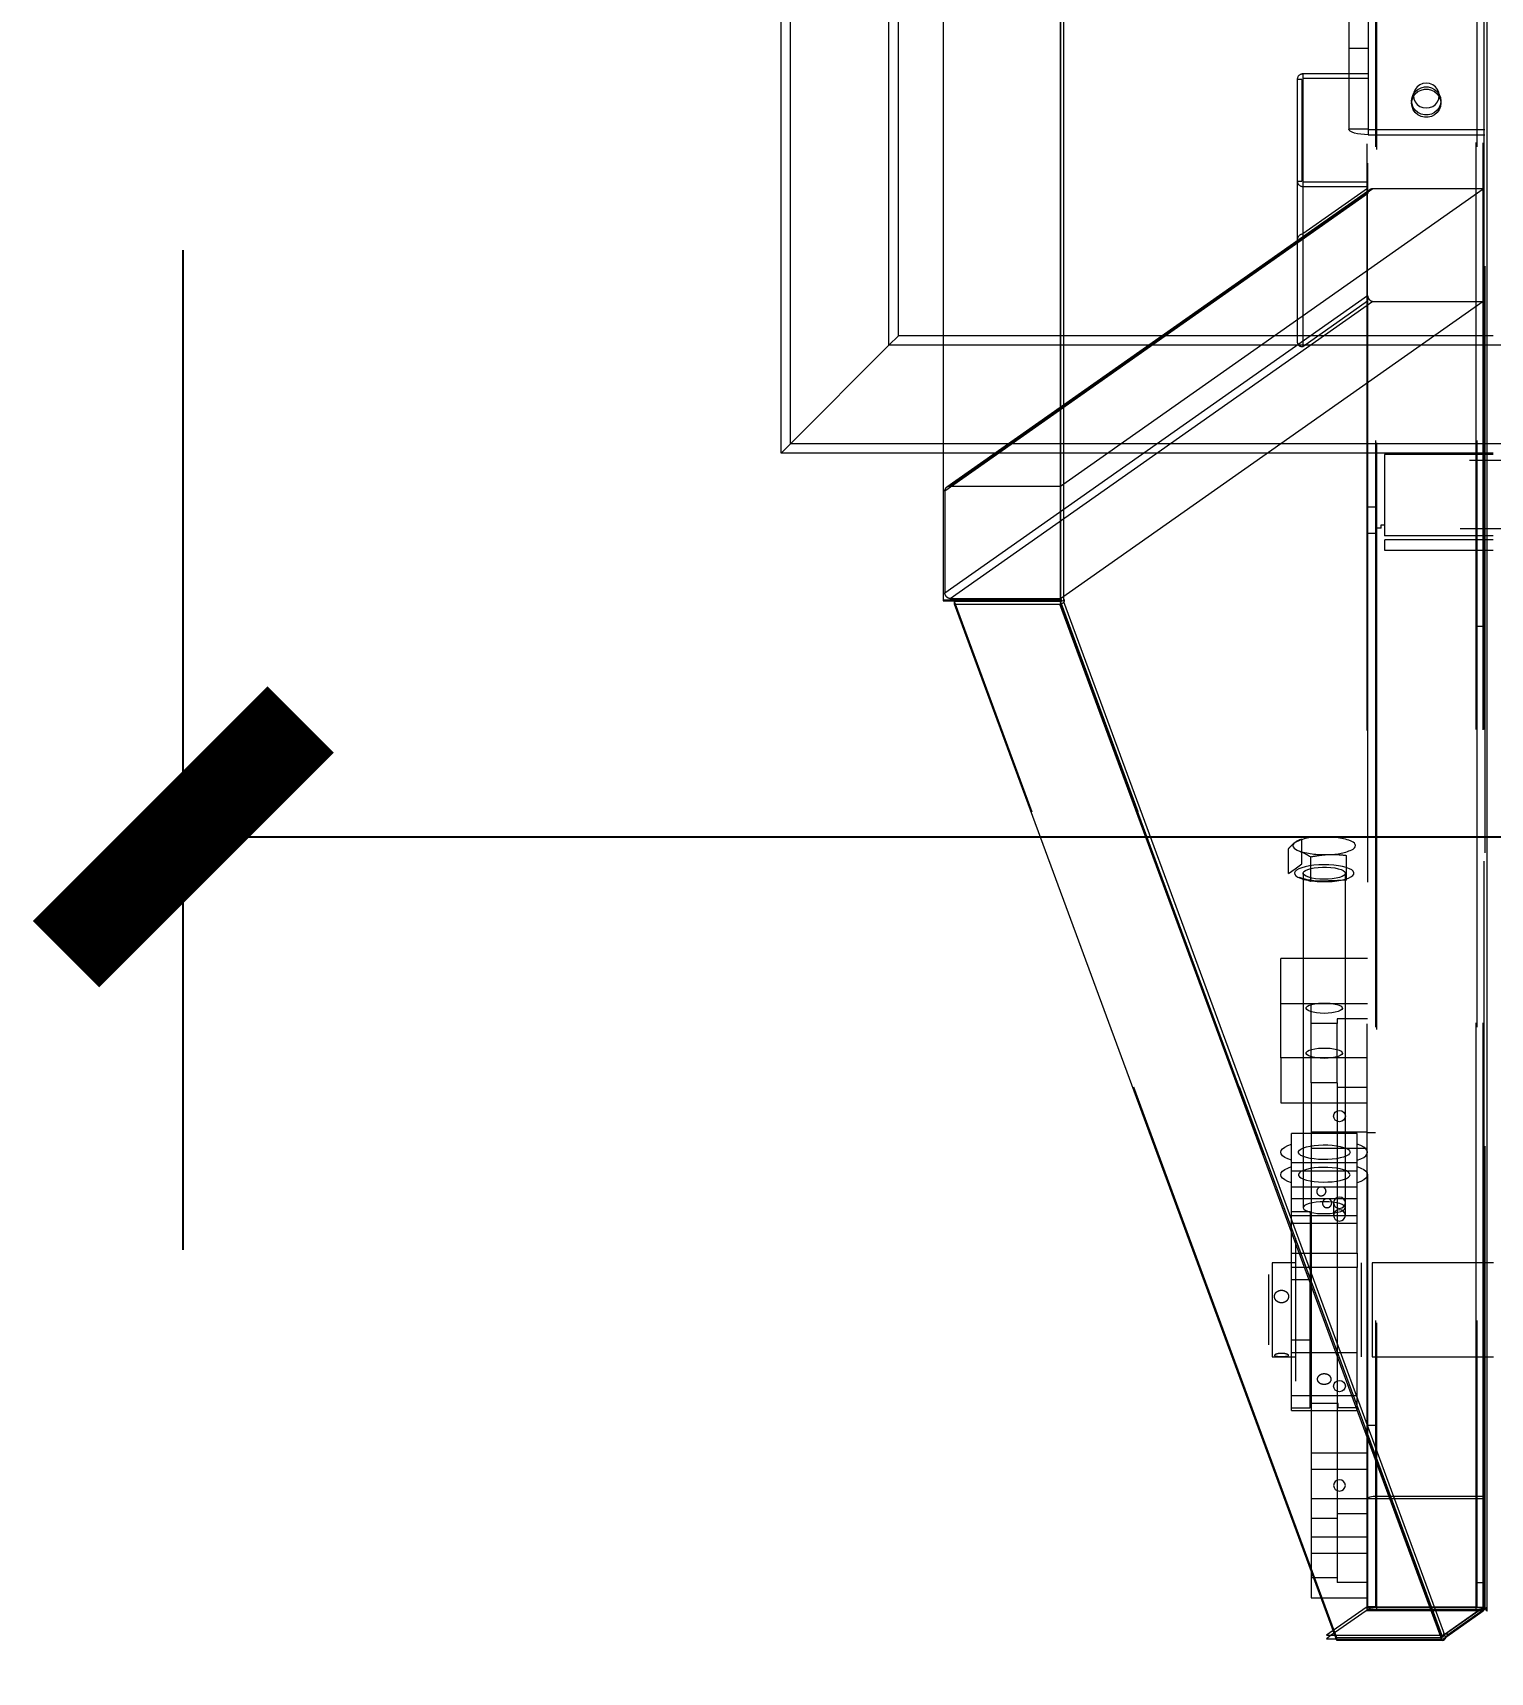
# Model space of a CAD drawing. Extents: x -2187 to 96136, y -11110 to 52208.
# Drawn here: x 47862 to 48483, y 13925 to 14624 of the extents above; entities that cross this region are included whole.
import ezdxf

# ---------------------------------------------------------------- set-up
doc = ezdxf.new("R2010")
doc.units = 0
doc.header["$LTSCALE"] = 1000
doc.header["$MEASUREMENT"] = 0
doc.linetypes.add('HIDDEN', pattern=[0.375, 0.25, -0.125])
doc.styles.get("Standard").update_dxf_attribs({"font": 'gbenor.shx', "bigfont": 'gbcbig.shx'})
doc.dimstyles.get("Standard").update_dxf_attribs({"dimscale": 100, "dimtxt": 3.5, "dimasz": 1, "dimexe": 2.5, "dimexo": 3, "dimgap": 1.5, "dimtad": 1, "dimdec": 0, "dimzin": 0, "dimdsep": 46, "dimtxsty": 'Standard', "dimblk": 'ARCHTICK', "dimcen": 0.09, "dimadec": 0, "dimazin": 0, "dimtfac": 1, "dimtdec": 0, "dimtix": 1, "dimtmove": 2, "dimatfit": 3, "dimfxl": 0, "dimtolj": 1, "dimtzin": 0, "dimarcsym": 0})

# ---------------------------------------------------------------- blocks, each defined once
blk = doc.blocks.new('_ArchTick')
at = {"color": 0, "linetype": 'ByBlock', "const_width": 0.4}
blk.add_lwpolyline([(-0.5, -0.5), (0.5, 0.5)], dxfattribs=at)
blk = doc.blocks.new('*D151')
at = {"color": 0, "lineweight": -2}
for p, q in [((47925.84, 14104.95), (47925.84, 14530.91)), ((49825.34, 14104.95), (49825.34, 14530.91)), ((47925.84, 14280.91), (49825.34, 14280.91))]:
    blk.add_line(p, q, dxfattribs=at)
at = {"layer": 'Defpoints', "color": 0}
for p in [(49825.34, 14280.91), (47925.84, 13804.95), (49825.34, 13804.95)]:
    blk.add_point(p, dxfattribs=at)
at = {"color": 0, "lineweight": -2, "xscale": 100, "yscale": 100, "zscale": 100, "rotation": 180}
blk.add_blockref('_ArchTick', (47925.84, 14280.91), dxfattribs=at)
at = {"color": 0, "lineweight": -2, "xscale": 100, "yscale": 100, "zscale": 100}
blk.add_blockref('_ArchTick', (49825.34, 14280.91), dxfattribs=at)
at = {"color": 0, "insert": (48875.59, 14605.91), "char_height": 350, "attachment_point": 5}
blk.add_mtext('\\A1;1900', dxfattribs=at)

msp = doc.modelspace()

# ---------------------------------------------------------------- linework, layer by layer
at = {"color": 7, "linetype": 'Continuous', "lineweight": 15}
for p, q in [((48180.629, 14444.418), (48180.629, 17904.418)), ((48184.629, 14448.418), (48184.629, 17900.418)), ((48230.629, 14494.418), (48230.629, 15444.418)), ((48481.629, 13951.172), (48481.629, 15269.139)), ((48249.765, 14879.118), (48249.765, 14381.455)), ((48299.619, 14879.118), (48299.619, 14381.455)), ((48301.195, 14381.757), (48301.195, 14879.42)), ((48249.765, 14494.418), (48230.629, 14494.418)), ((48484.129, 14494.418), (48481.629, 14494.418)), ((48249.765, 14444.418), (48180.629, 14444.418)), ((48484.129, 14444.418), (48481.629, 14444.418)), ((48254.975, 14380.07), (48254.543, 14381.24)), ((48417.499, 13938.504), (48254.545, 14380.069)), ((48462.427, 13938.557), (48299.473, 14380.122)), ((48464.008, 13939.682), (48301.145, 14381.003)), ((48484.283, 14099.43), (48481.629, 14099.43)), ((48481.629, 14059.43), (48484.283, 14059.43)), ((48406.629, 13967.959), (48406.629, 13956.636)), ((48406.629, 13956.636), (48410.808, 13956.636)), ((48480.129, 13951.172), (48480.129, 13951.653))]:
    msp.add_line(p, q, dxfattribs=at)
at = {"color": 7, "linetype": 'HIDDEN', "lineweight": 0}
for p, q in [((48184.629, 14448.418), (48184.629, 17900.418)), ((48226.629, 14490.418), (48226.629, 17858.418)), ((48479.929, 13951.654), (48479.929, 15397.555)), ((48479.929, 13951.513), (48479.929, 15397.129)), ((48480.115, 15395.508), (48480.115, 13952.78)), ((48480.129, 13951.653), (48480.129, 15395.833)), ((48480.629, 15274.109), (48480.629, 13952.815)), ((48430.45, 13951.228), (48430.45, 15270.075)), ((48430.629, 14943.043), (48430.629, 14554.913)), ((48422.629, 14755.021), (48422.629, 14582.434)), ((48400.629, 14603.692), (48400.629, 14535.23)), ((48403.029, 14605.993), (48403.029, 14537.812)), ((48430.829, 14582.377), (48480.629, 14582.377)), ((48403.029, 14558.052), (48430.629, 14558.052)), ((48430.629, 14554.913), (48250.444, 14428.249)), ((48431.509, 14556.645), (48251.323, 14429.981)), ((48432.915, 14557.001), (48252.729, 14430.337)), ((48403.029, 14535.895), (48403.029, 14489.871)), ((48250.444, 14384.91), (48430.629, 14511.574)), ((48432.915, 14509.06), (48252.729, 14382.396)), ((48430.629, 14511.574), (48430.629, 13952.815)), ((49681.429, 14490.418), (48226.629, 14490.418)), ((48481.629, 14494.418), (48249.765, 14494.418)), ((48481.629, 14490.418), (48249.765, 14490.418)), ((49723.429, 14448.418), (48184.629, 14448.418)), ((48481.629, 14448.418), (48249.765, 14448.418)), ((48481.629, 14444.418), (48249.765, 14444.418)), ((48434.029, 14421.367), (48430.629, 14421.367)), ((48430.629, 14410.367), (48434.029, 14410.367)), ((48417.497, 13939.675), (48254.975, 14380.07)), ((48403.129, 14265.441), (48403.129, 14122.915)), ((48421.129, 14125.032), (48421.129, 14265.441)), ((48413.987, 14262.17), (48406.363, 14261.865)), ((48393.629, 14186.753), (48393.629, 14229.071)), ((48430.629, 14229.071), (48393.629, 14229.071)), ((48393.629, 14209.895), (48430.629, 14209.895)), ((48406.629, 14176.097), (48406.629, 14201.374)), ((48417.629, 14176.097), (48417.629, 14201.374)), ((48393.629, 14186.753), (48393.629, 14167.576)), ((48430.629, 14186.753), (48393.629, 14186.753)), ((48393.629, 14167.576), (48430.629, 14167.576)), ((48406.629, 14167.576), (48406.629, 13967.959)), ((48398.129, 14149.982), (48398.129, 14154.5)), ((48426.129, 14154.5), (48398.129, 14154.5)), ((48430.629, 14155.066), (48406.629, 14155.066)), ((48426.129, 14149.982), (48426.129, 14154.5)), ((48406.629, 14148.266), (48430.629, 14148.266)), ((48398.129, 14138.595), (48398.129, 14143.113)), ((48398.129, 14142.214), (48426.129, 14142.214)), ((48398.129, 14103.598), (48398.129, 14138.595)), ((48398.129, 14138.595), (48426.129, 14138.595)), ((48426.129, 14138.595), (48426.129, 14143.113)), ((48426.129, 14103.598), (48426.129, 14138.595)), ((48398.129, 14126.872), (48426.129, 14126.872)), ((48416.129, 14125.032), (48416.129, 14119.635)), ((48421.129, 14119.635), (48421.129, 14125.032)), ((48398.129, 14097.384), (48398.129, 14103.598)), ((48398.129, 14103.598), (48426.129, 14103.598)), ((48426.129, 14103.598), (48426.129, 14097.384)), ((48389.929, 14099.43), (48389.929, 14059.43)), ((48399.996, 14099.43), (48389.929, 14099.43)), ((48481.629, 14099.43), (48432.629, 14099.43)), ((48398.129, 14037.619), (48398.129, 14092.272)), ((48389.929, 14059.43), (48399.996, 14059.43)), ((48432.629, 14059.43), (48481.629, 14059.43)), ((48398.129, 14042.959), (48426.129, 14042.959)), ((48398.129, 14037.619), (48406.129, 14037.619)), ((48398.129, 14036.43), (48398.129, 14037.619)), ((48398.129, 14036.43), (48426.129, 14036.43)), ((48426.129, 14036.43), (48426.129, 14037.619)), ((48430.629, 14018.265), (48406.629, 14018.265)), ((48406.629, 14011.465), (48430.629, 14011.465)), ((48406.629, 13998.954), (48430.629, 13998.954)), ((48434.429, 14000.019), (48480.629, 14000.019)), ((48434.429, 13999.053), (48480.629, 13999.053)), ((48430.629, 13992.422), (48417.629, 13992.422)), ((48417.629, 13990.434), (48406.629, 13990.434)), ((48430.629, 13982.479), (48406.629, 13982.479)), ((48406.629, 13975.679), (48430.629, 13975.679)), ((48417.629, 13965.157), (48406.629, 13965.157)), ((48430.629, 13963.168), (48417.629, 13963.168)), ((48410.808, 13956.636), (48430.629, 13956.636)), ((48476.829, 13952.702), (48434.429, 13952.702))]:
    msp.add_line(p, q, dxfattribs=at)
at = {"color": 8, "linetype": 'Continuous', "lineweight": 15}
for p, q in [((48226.629, 14490.418), (48226.629, 17002.658)), ((48481.505, 15269.373), (48481.505, 13952.621)), ((48249.765, 14490.418), (48226.629, 14490.418)), ((48484.129, 14490.418), (48481.629, 14490.418)), ((48249.765, 14448.418), (48184.629, 14448.418)), ((48484.129, 14448.418), (48481.629, 14448.418)), ((48479.929, 13951.228), (48479.929, 13951.513))]:
    msp.add_line(p, q, dxfattribs=at)
at = {"color": 144, "linetype": 'HIDDEN', "lineweight": 0}
for p, q in [((48434.029, 15949.865), (48434.029, 13952.815)), ((48434.429, 15948.786), (48434.429, 13951.736)), ((48476.829, 13951.736), (48476.829, 15948.786)), ((48477.229, 15949.865), (48477.229, 13952.815)), ((48299.619, 14879.118), (48299.619, 14381.881)), ((48299.804, 14381.916), (48299.804, 14879.121)), ((48430.829, 14752.692), (48430.829, 14580.105)), ((48422.629, 14617.027), (48430.629, 14617.027)), ((48402.629, 14603.692), (48400.629, 14603.692)), ((48402.629, 14603.692), (48402.629, 14560.353)), ((48430.629, 14605.993), (48403.029, 14605.993)), ((48430.629, 14604.075), (48403.029, 14604.075)), ((48403.029, 14604.075), (48403.029, 14535.895)), ((48430.629, 14582.434), (48422.629, 14582.434)), ((48430.829, 14580.105), (48480.629, 14580.105)), ((48400.629, 14560.353), (48402.629, 14560.353)), ((48403.029, 14559.97), (48430.629, 14559.97)), ((48299.754, 14430.337), (48479.939, 14557.001)), ((48430.629, 14557.214), (48403.029, 14537.812)), ((48430.629, 14555.296), (48403.029, 14535.895)), ((48430.629, 14511.574), (48430.629, 14554.913)), ((48479.939, 14557.001), (48432.915, 14557.001)), ((48400.629, 14535.23), (48400.629, 14491.891)), ((48479.939, 14509.06), (48299.754, 14382.396)), ((48403.029, 14489.871), (48430.629, 14509.273)), ((48432.915, 14509.06), (48479.939, 14509.06)), ((49474.029, 14441.34), (48434.029, 14441.34)), ((48481.629, 14443.905), (48437.829, 14443.905)), ((48437.829, 14443.905), (48437.829, 14409.141)), ((48250.444, 14428.249), (48250.444, 14384.91)), ((48252.729, 14430.337), (48299.754, 14430.337)), ((48436.329, 14412.384), (48434.029, 14412.384)), ((48436.329, 14413.822), (48438.029, 14413.822)), ((48436.329, 14412.384), (48436.329, 14413.822)), ((48438.029, 14412.192), (48438.029, 14413.822)), ((49470.029, 14412.192), (48438.029, 14412.192)), ((48481.629, 14409.141), (48437.829, 14409.141)), ((48481.629, 14407.469), (48438.029, 14407.469)), ((48438.029, 14402.868), (48438.029, 14407.469)), ((48481.629, 14402.868), (48438.029, 14402.868)), ((48249.765, 14381.881), (48299.619, 14381.881)), ((48299.754, 14382.396), (48252.729, 14382.396)), ((48300.085, 14382.114), (48299.804, 14381.916)), ((48299.885, 14380.17), (48462.425, 13939.727)), ((48300.085, 14381.473), (48300.085, 14382.114)), ((48462.618, 13939.842), (48300.095, 14380.238)), ((48480.629, 14370.595), (48477.229, 14370.595)), ((48402.648, 14269.366), (48402.648, 14279.884)), ((48396.882, 14265.311), (48396.882, 14275.829)), ((48406.363, 14261.865), (48406.363, 14272.383)), ((48421.611, 14262.475), (48421.611, 14272.992)), ((48396.882, 14265.311), (48399.765, 14267.339)), ((48399.765, 14267.339), (48402.648, 14269.366)), ((48406.363, 14261.865), (48401.622, 14263.588)), ((48421.611, 14262.475), (48413.987, 14262.17)), ((48406.629, 14201.374), (48406.629, 14209.895)), ((48406.629, 14209.895), (48430.629, 14209.895)), ((48417.629, 14203.362), (48417.629, 14201.374)), ((48430.629, 14203.362), (48417.629, 14203.362)), ((48417.629, 14201.374), (48406.629, 14201.374)), ((48406.629, 14176.097), (48406.629, 14167.576)), ((48417.629, 14176.097), (48406.629, 14176.097)), ((48417.629, 14176.097), (48417.629, 14174.109)), ((48417.629, 14174.109), (48417.629, 13963.168)), ((48430.629, 14174.109), (48417.629, 14174.109)), ((48406.629, 14167.576), (48430.629, 14167.576)), ((48434.029, 14154.855), (48430.629, 14154.855)), ((48398.129, 14143.113), (48398.129, 14149.982)), ((48426.129, 14143.113), (48426.129, 14149.982)), ((48426.129, 14131.705), (48398.129, 14131.705)), ((48398.129, 14121.241), (48406.129, 14121.241)), ((48426.129, 14119.503), (48398.129, 14119.503)), ((48406.129, 14121.241), (48406.129, 14092.272)), ((48398.129, 14116.364), (48426.129, 14116.364)), ((48398.129, 14092.272), (48398.129, 14097.384)), ((48426.129, 14097.384), (48398.129, 14097.384)), ((48426.129, 14092.272), (48426.129, 14097.384)), ((48428.029, 14059.43), (48428.029, 14099.43)), ((48432.629, 14099.43), (48432.629, 14059.43)), ((48388.329, 14094.43), (48388.329, 14064.43)), ((48398.129, 14092.272), (48406.129, 14092.272)), ((48406.129, 14037.619), (48406.129, 14092.272)), ((48426.129, 14037.619), (48426.129, 14092.272)), ((48398.129, 14066.588), (48406.129, 14066.588)), ((48398.129, 14061.249), (48426.129, 14061.249)), ((48418.129, 14039.465), (48406.129, 14039.465)), ((48418.129, 14037.619), (48418.129, 14039.465)), ((48426.129, 14037.619), (48418.129, 14037.619)), ((48430.629, 14030.209), (48434.029, 14030.209)), ((48430.629, 13998.94), (48434.029, 13998.94)), ((48480.629, 13963.097), (48477.229, 13963.097)), ((48429.963, 13951.15), (48415.119, 13940.716)), ((48429.963, 13952.589), (48415.94, 13942.731)), ((48479.899, 13952.589), (48429.963, 13952.589)), ((48479.414, 13951.15), (48429.963, 13951.15)), ((48479.929, 13951.654), (48430.45, 13951.654)), ((48479.525, 13951.228), (48430.45, 13951.228)), ((48434.029, 13952.815), (48430.629, 13952.815)), ((48476.829, 13951.736), (48434.429, 13951.736)), ((48463.01, 13940.716), (48479.899, 13952.589)), ((48480.115, 13952.78), (48463.225, 13940.908)), ((48480.129, 13951.651), (48479.929, 13951.654)), ((48480.115, 13951.643), (48480.115, 13952.78)), ((48416.683, 13940.716), (48463.01, 13940.716)), ((48417.214, 13939.278), (48463.01, 13939.278)), ((48462.425, 13939.727), (48417.497, 13939.675)), ((48417.499, 13938.504), (48417.497, 13939.675)), ((48462.842, 13940.431), (48462.618, 13939.842)), ((48462.944, 13940.155), (48462.842, 13940.431)), ((48463.225, 13941.627), (48462.944, 13941.429)), ((48462.944, 13941.429), (48462.944, 13940.155)), ((48463.01, 13939.278), (48464.164, 13940.089)), ((48463.225, 13940.908), (48463.225, 13941.627)), ((48464.272, 13940.165), (48464.335, 13940.21))]:
    msp.add_line(p, q, dxfattribs=at)
at = {"color": 144, "linetype": 'Continuous', "lineweight": 0}
for p, q in [((48184.629, 14448.418), (48226.629, 14490.418)), ((48226.629, 14490.418), (48230.629, 14494.418)), ((48230.629, 14494.418), (48226.629, 14490.418)), ((48180.629, 14444.418), (48184.629, 14448.418)), ((48184.629, 14448.418), (48180.629, 14444.418)), ((48484.129, 14443.905), (48481.629, 14443.905)), ((48484.129, 14409.141), (48481.629, 14409.141)), ((48484.129, 14407.469), (48481.629, 14407.469)), ((48484.129, 14402.868), (48481.629, 14402.868)), ((48249.765, 14381.455), (48299.619, 14381.455)), ((48254.543, 14381.24), (48299.471, 14381.292)), ((48254.545, 14380.069), (48254.543, 14381.24)), ((48254.545, 14380.069), (48299.473, 14380.122)), ((48299.471, 14381.292), (48299.885, 14380.17)), ((48299.754, 14381.162), (48300.085, 14381.395)), ((48300.095, 14380.238), (48299.754, 14381.162)), ((48300.085, 14381.395), (48300.085, 14381.473)), ((48301.145, 14381.003), (48301.476, 14381.235)), ((48301.476, 14381.954), (48301.195, 14381.757)), ((48301.476, 14381.235), (48301.476, 14381.954)), ((48464.335, 13940.21), (48479.899, 13951.15)), ((48481.505, 13952.621), (48464.616, 13940.748)), ((48479.899, 13951.15), (48479.414, 13951.15)), ((48479.929, 13951.228), (48479.525, 13951.228)), ((48480.115, 13951.15), (48480.115, 13951.643)), ((48481.505, 13950.991), (48481.505, 13952.621)), ((48415.94, 13942.731), (48413.073, 13940.716)), ((48415.119, 13940.716), (48413.073, 13939.278)), ((48413.073, 13940.716), (48416.683, 13940.716)), ((48413.073, 13939.278), (48417.214, 13939.278)), ((48462.427, 13938.557), (48417.499, 13938.504)), ((48464.233, 13940.271), (48464.008, 13939.682)), ((48464.164, 13940.089), (48464.272, 13940.165)), ((48464.335, 13939.995), (48464.233, 13940.271)), ((48464.616, 13941.467), (48464.335, 13941.27)), ((48464.335, 13941.27), (48464.335, 13939.995)), ((48464.616, 13940.748), (48464.616, 13941.467))]:
    msp.add_line(p, q, dxfattribs=at)
at = {"color": 144, "linetype": 'HIDDEN', "lineweight": 0, "flags": 128}
for points in [[(48449.379, 14594.487), (48449.561, 14595.921), (48450.095, 14597.272), (48450.951, 14598.461), (48452.079, 14599.419), (48453.413, 14600.09), (48454.876, 14600.436), (48456.383, 14600.436), (48457.846, 14600.09), (48459.18, 14599.419), (48460.308, 14598.461), (48461.164, 14597.272), (48461.698, 14595.921), (48461.879, 14594.487), (48461.698, 14593.053), (48461.164, 14591.702), (48460.308, 14590.513), (48459.18, 14589.555), (48457.846, 14588.884), (48456.383, 14588.538), (48454.876, 14588.538), (48453.413, 14588.884), (48452.079, 14589.555), (48450.951, 14590.513), (48450.095, 14591.702), (48449.561, 14593.053), (48449.379, 14594.487)], [(48455.629, 14591.486), (48457.053, 14591.665), (48458.379, 14592.192), (48459.519, 14593.03), (48460.393, 14594.122), (48460.942, 14595.394), (48461.129, 14596.759), (48460.942, 14598.124), (48460.393, 14599.396), (48459.519, 14600.488), (48458.379, 14601.326), (48457.053, 14601.853), (48455.629, 14602.033), (48454.206, 14601.853), (48452.879, 14601.326), (48451.74, 14600.488), (48450.866, 14599.396), (48450.317, 14598.124), (48450.129, 14596.759), (48450.317, 14595.394), (48450.866, 14594.122), (48451.74, 14593.03), (48452.879, 14592.192), (48454.206, 14591.665), (48455.629, 14591.486)], [(48449.379, 14593.521), (48449.561, 14594.956), (48450.095, 14596.306), (48450.951, 14597.495), (48452.079, 14598.453), (48453.413, 14599.125), (48454.876, 14599.47), (48456.383, 14599.47), (48457.846, 14599.125), (48459.18, 14598.453), (48460.308, 14597.495), (48461.164, 14596.306), (48461.698, 14594.956), (48461.879, 14593.521), (48461.698, 14592.087), (48461.164, 14590.737), (48460.308, 14589.548), (48459.18, 14588.59), (48457.846, 14587.918), (48456.383, 14587.573), (48454.876, 14587.573), (48453.413, 14587.918), (48452.079, 14588.59), (48450.951, 14589.548), (48450.095, 14590.737), (48449.561, 14592.087), (48449.379, 14593.521)], [(48430.829, 14580.105), (48429.23, 14580.15), (48427.691, 14580.282), (48426.274, 14580.497), (48425.031, 14580.787), (48424.011, 14581.14), (48423.254, 14581.542), (48422.787, 14581.979), (48422.629, 14582.434)], [(48399.765, 14278.576), (48399.219, 14278.106), (48398.894, 14277.619), (48398.795, 14277.124), (48398.925, 14276.63), (48399.28, 14276.145), (48399.855, 14275.678), (48400.641, 14275.235), (48401.622, 14274.826)], [(48424.494, 14275.74), (48425.04, 14276.21), (48425.365, 14276.697), (48425.464, 14277.191), (48425.334, 14277.685), (48424.979, 14278.171), (48424.404, 14278.638), (48423.618, 14279.081), (48422.636, 14279.49)], [(48399.583, 14264.94), (48400.062, 14264.345), (48400.888, 14263.781), (48402.037, 14263.266), (48403.477, 14262.812), (48405.165, 14262.435), (48407.054, 14262.144), (48409.089, 14261.948), (48411.212, 14261.852), (48413.36, 14261.86), (48415.474, 14261.97), (48417.491, 14262.181), (48419.354, 14262.485), (48421.009, 14262.874), (48422.409, 14263.337), (48423.513, 14263.861), (48424.289, 14264.43), (48424.716, 14265.028), (48424.78, 14265.638), (48424.481, 14266.243), (48423.826, 14266.824), (48422.835, 14267.366), (48421.536, 14267.852), (48419.966, 14268.269), (48418.171, 14268.604), (48416.202, 14268.849), (48414.116, 14268.995), (48411.972, 14269.039), (48409.834, 14268.98), (48407.761, 14268.819), (48405.814, 14268.561), (48404.048, 14268.213), (48402.515, 14267.785), (48401.259, 14267.29), (48400.315, 14266.741), (48399.712, 14266.156), (48399.465, 14265.549), (48399.583, 14264.94)], [(48412.129, 14205.711), (48410.463, 14205.762), (48408.875, 14205.914), (48407.439, 14206.16), (48406.223, 14206.487), (48405.282, 14206.881), (48404.662, 14207.323), (48404.391, 14207.793), (48404.482, 14208.268), (48404.93, 14208.727), (48405.715, 14209.147), (48406.8, 14209.51), (48408.134, 14209.798), (48409.655, 14209.998), (48411.292, 14210.1), (48412.967, 14210.1), (48414.604, 14209.998), (48416.125, 14209.798), (48417.459, 14209.51), (48418.544, 14209.147), (48419.329, 14208.727), (48419.777, 14208.268), (48419.868, 14207.793), (48419.597, 14207.323), (48418.977, 14206.881), (48418.036, 14206.487), (48416.82, 14206.16), (48415.384, 14205.914), (48413.796, 14205.762), (48412.129, 14205.711)], [(48412.129, 14186.534), (48410.463, 14186.586), (48408.875, 14186.738), (48407.439, 14186.983), (48406.223, 14187.311), (48405.282, 14187.705), (48404.662, 14188.147), (48404.391, 14188.616), (48404.482, 14189.092), (48404.93, 14189.55), (48405.715, 14189.971), (48406.8, 14190.334), (48408.134, 14190.622), (48409.655, 14190.821), (48411.292, 14190.924), (48412.967, 14190.924), (48414.604, 14190.821), (48416.125, 14190.622), (48417.459, 14190.334), (48418.544, 14189.971), (48419.329, 14189.55), (48419.777, 14189.092), (48419.868, 14188.616), (48419.597, 14188.147), (48418.977, 14187.705), (48418.036, 14187.311), (48416.82, 14186.983), (48415.384, 14186.738), (48413.796, 14186.586), (48412.129, 14186.534)], [(48421.129, 14161.954), (48420.939, 14161.036), (48420.397, 14160.259), (48419.586, 14159.739), (48418.629, 14159.557), (48417.673, 14159.739), (48416.862, 14160.259), (48416.32, 14161.036), (48416.129, 14161.954), (48416.32, 14162.871), (48416.862, 14163.649), (48417.673, 14164.168), (48418.629, 14164.351), (48419.586, 14164.168), (48420.397, 14163.649), (48420.939, 14162.871), (48421.129, 14161.954)], [(48398.129, 14143.113), (48396.554, 14143.712), (48395.294, 14144.369), (48394.376, 14145.07), (48393.817, 14145.801), (48393.629, 14146.547), (48393.817, 14147.294), (48394.376, 14148.025), (48395.294, 14148.726), (48396.554, 14149.383), (48398.129, 14149.982)], [(48423.129, 14146.547), (48422.953, 14145.99), (48422.428, 14145.45), (48421.572, 14144.945), (48420.413, 14144.492), (48418.988, 14144.105), (48417.342, 14143.796), (48415.529, 14143.576), (48413.606, 14143.452), (48411.636, 14143.426), (48409.682, 14143.502), (48407.806, 14143.675), (48406.07, 14143.94), (48404.528, 14144.289), (48403.23, 14144.711), (48402.219, 14145.192), (48401.526, 14145.716), (48401.174, 14146.267), (48401.174, 14146.828), (48401.526, 14147.379), (48402.219, 14147.903), (48403.23, 14148.384), (48404.528, 14148.806), (48406.07, 14149.155), (48407.806, 14149.42), (48409.682, 14149.593), (48411.636, 14149.668), (48413.606, 14149.643), (48415.529, 14149.519), (48417.342, 14149.299), (48418.988, 14148.99), (48420.413, 14148.603), (48421.572, 14148.15), (48422.428, 14147.645), (48422.953, 14147.105), (48423.129, 14146.547)], [(48426.129, 14143.113), (48427.705, 14143.712), (48428.965, 14144.369), (48429.883, 14145.07), (48430.442, 14145.801), (48430.629, 14146.547), (48430.442, 14147.294), (48429.883, 14148.025), (48428.965, 14148.726), (48427.705, 14149.383), (48426.129, 14149.982)], [(48398.129, 14133.525), (48396.554, 14134.124), (48395.294, 14134.781), (48394.376, 14135.482), (48393.817, 14136.213), (48393.629, 14136.959), (48393.817, 14137.705), (48394.376, 14138.436), (48395.294, 14139.138), (48396.554, 14139.794), (48398.129, 14140.394)], [(48423.129, 14136.959), (48422.953, 14137.517), (48422.428, 14138.057), (48421.572, 14138.562), (48420.413, 14139.015), (48418.988, 14139.402), (48417.342, 14139.71), (48415.529, 14139.931), (48413.606, 14140.055), (48411.636, 14140.08), (48409.682, 14140.005), (48407.806, 14139.832), (48406.07, 14139.567), (48404.528, 14139.217), (48403.23, 14138.796), (48402.219, 14138.315), (48401.526, 14137.79), (48401.174, 14137.239), (48401.174, 14136.679), (48401.526, 14136.128), (48402.219, 14135.604), (48403.23, 14135.123), (48404.528, 14134.701), (48406.07, 14134.352), (48407.806, 14134.086), (48409.682, 14133.913), (48411.636, 14133.838), (48413.606, 14133.863), (48415.529, 14133.988), (48417.342, 14134.208), (48418.988, 14134.517), (48420.413, 14134.904), (48421.572, 14135.357), (48422.428, 14135.862), (48422.953, 14136.401), (48423.129, 14136.959)], [(48426.129, 14140.394), (48427.705, 14139.794), (48428.965, 14139.138), (48429.883, 14138.436), (48430.442, 14137.705), (48430.629, 14136.959), (48430.442, 14136.213), (48429.883, 14135.482), (48428.965, 14134.781), (48427.705, 14134.124), (48426.129, 14133.525)], [(48421.042, 14123.272), (48420.607, 14123.774), (48419.825, 14124.241), (48418.728, 14124.654), (48417.361, 14124.995), (48415.78, 14125.252), (48414.049, 14125.413), (48412.24, 14125.471), (48410.426, 14125.425), (48408.682, 14125.277), (48407.079, 14125.031), (48405.683, 14124.699), (48404.551, 14124.294), (48403.729, 14123.832), (48403.251, 14123.333), (48403.136, 14122.817), (48403.39, 14122.305), (48404.001, 14121.818), (48404.946, 14121.376), (48406.184, 14120.996), (48407.666, 14120.696), (48409.33, 14120.486), (48411.109, 14120.376), (48412.93, 14120.369), (48414.718, 14120.467), (48416.4, 14120.665), (48417.908, 14120.956), (48419.178, 14121.326), (48420.161, 14121.762), (48420.814, 14122.244), (48421.112, 14122.755), (48421.042, 14123.272)], [(48421.129, 14125.032), (48420.939, 14125.949), (48420.397, 14126.727), (48419.586, 14127.246), (48418.629, 14127.429), (48417.673, 14127.246), (48416.862, 14126.727), (48416.32, 14125.949), (48416.129, 14125.032), (48416.32, 14124.114), (48416.862, 14123.337), (48417.673, 14122.817), (48418.629, 14122.635), (48419.586, 14122.817), (48420.397, 14123.337), (48420.939, 14124.114), (48421.129, 14125.032)], [(48421.129, 14046.895), (48420.939, 14045.978), (48420.397, 14045.2), (48419.586, 14044.681), (48418.629, 14044.498), (48417.673, 14044.681), (48416.862, 14045.2), (48416.32, 14045.978), (48416.129, 14046.895), (48416.32, 14047.813), (48416.862, 14048.59), (48417.673, 14049.11), (48418.629, 14049.292), (48419.586, 14049.11), (48420.397, 14048.59), (48420.939, 14047.813), (48421.129, 14046.895)], [(48421.129, 14004.577), (48420.939, 14005.494), (48420.397, 14006.272), (48419.586, 14006.792), (48418.629, 14006.974), (48417.673, 14006.792), (48416.862, 14006.272), (48416.32, 14005.494), (48416.129, 14004.577), (48416.32, 14003.66), (48416.862, 14002.882), (48417.673, 14002.362), (48418.629, 14002.18), (48419.586, 14002.362), (48420.397, 14002.882), (48420.939, 14003.66), (48421.129, 14004.577)], [(48430.629, 13998.94), (48430.702, 13999.15), (48430.919, 13999.353), (48431.27, 13999.539), (48431.742, 13999.703), (48432.318, 13999.837), (48432.975, 13999.937), (48433.688, 13999.998), (48434.429, 14000.019)], [(48434.429, 13951.736), (48433.688, 13951.757), (48432.975, 13951.818), (48432.318, 13951.918), (48431.742, 13952.052), (48431.27, 13952.216), (48430.919, 13952.402), (48430.702, 13952.605), (48430.629, 13952.815)], [(48480.629, 13952.815), (48480.556, 13952.605), (48480.34, 13952.402), (48479.989, 13952.216), (48479.516, 13952.052), (48478.941, 13951.918), (48478.284, 13951.818), (48477.571, 13951.757), (48476.829, 13951.736)]]:
    msp.add_lwpolyline(points, dxfattribs=at)
at = {"color": 7, "linetype": 'HIDDEN', "lineweight": 0, "flags": 128}
for points in [[(48403.217, 14265.085), (48403.147, 14265.602), (48403.445, 14266.112), (48404.098, 14266.595), (48405.081, 14267.03), (48406.351, 14267.401), (48407.858, 14267.691), (48409.541, 14267.889), (48411.329, 14267.987), (48413.15, 14267.981), (48414.929, 14267.87), (48416.593, 14267.661), (48418.075, 14267.36), (48419.313, 14266.981), (48420.258, 14266.539), (48420.869, 14266.051), (48421.123, 14265.539), (48421.008, 14265.023), (48420.53, 14264.524), (48419.708, 14264.063), (48418.576, 14263.657), (48417.18, 14263.325), (48415.577, 14263.08), (48413.833, 14262.931), (48412.019, 14262.885), (48410.21, 14262.944), (48408.479, 14263.105), (48406.898, 14263.361), (48405.531, 14263.703), (48404.434, 14264.116), (48403.652, 14264.583), (48403.217, 14265.085)], [(48421.129, 14119.635), (48420.939, 14120.553), (48420.397, 14121.33), (48419.586, 14121.85), (48418.629, 14122.032), (48417.673, 14121.85), (48416.862, 14121.33), (48416.32, 14120.553), (48416.129, 14119.635), (48416.32, 14118.718), (48416.862, 14117.94), (48417.673, 14117.421), (48418.629, 14117.238), (48419.586, 14117.421), (48420.397, 14117.94), (48420.939, 14118.718), (48421.129, 14119.635)]]:
    msp.add_lwpolyline(points, dxfattribs=at)
at = {"color": 144, "linetype": 'Continuous', "lineweight": 0, "flags": 128}
for points in [[(48480.115, 13951.15), (48480.127, 13951.164), (48480.129, 13951.172)], [(48481.505, 13950.991), (48481.613, 13951.104), (48481.629, 13951.172)]]:
    msp.add_lwpolyline(points, dxfattribs=at)
at = {"color": 144, "linetype": 'HIDDEN', "lineweight": 0}
for centre, radius, start, end in [((48402.981, 14603.641), 2.352, 88.820971, 178.770325), ((48402.981, 14560.404), 2.352, 181.229675, 271.179029), ((48409.752, 14258.415), 22.499, 88.676448, 116.352486), ((48412.503, 14245.755), 35.224, 73.28084, 93.632185), ((48414.507, 14295.901), 22.499, 268.676448, 296.352486), ((48411.756, 14297.323), 35.224, 253.28084, 273.632185), ((48480.1, 13951.167), 0.0299, 8.885885, 59.889649), ((48481.378, 13951.132), 0.255, 8.885885, 59.889649)]:
    msp.add_arc(centre, radius, start, end, dxfattribs=at)
at = {"color": 144, "linetype": 'Continuous', "lineweight": 0}
for centre, radius, start, end in [((48299.822, 14384.658), 3.21, 266.367959, 295.321651), ((48479.952, 13950.847), 0.382, 64.840702, 93.469688), ((48480.182, 13948.575), 3.077, 64.529662, 90.986384)]:
    msp.add_arc(centre, radius, start, end, dxfattribs=at)
at = {"color": 7, "linetype": 'HIDDEN', "lineweight": 0}
msp.add_arc((48411.756, 14308.561), 35.224, 253.28084, 273.632185, dxfattribs=at)
at = {"color": 144, "linetype": 'HIDDEN', "lineweight": 0}
for centre, start_param, end_param in [((48403.029, 14535.511), 0.9842675, 2.5550638), ((48403.029, 14492.172), 2.5550638, 4.1258602)]:
    msp.add_ellipse(centre, major_axis=(1.999, 1.508), ratio=0.8809619, start_param=start_param, end_param=end_param, dxfattribs=at)
for points, knots in [([(48432.915, 14557.001), (48432.619, 14557.031), (48432.323, 14557.001), (48431.774, 14556.825), (48431.523, 14556.679), (48431.1, 14556.294), (48430.931, 14556.054), (48430.697, 14555.516), (48430.635, 14555.218), (48430.629, 14554.913)], [0, 0, 0, 0, 0.25, 0.25, 0.5, 0.5, 0.75, 0.75, 1, 1, 1, 1]), ([(48430.629, 14511.574), (48430.635, 14511.277), (48430.697, 14510.972), (48430.931, 14510.397), (48431.1, 14510.127), (48431.523, 14509.66), (48431.774, 14509.465), (48432.323, 14509.18), (48432.619, 14509.09), (48432.915, 14509.06)], [0, 0, 0, 0, 0.25, 0.25, 0.5, 0.5, 0.75, 0.75, 1, 1, 1, 1]), ([(48250.444, 14428.249), (48250.449, 14428.554), (48250.512, 14428.852), (48250.745, 14429.39), (48250.915, 14429.63), (48251.337, 14430.016), (48251.589, 14430.161), (48252.137, 14430.337), (48252.433, 14430.367), (48252.729, 14430.337)], [0, 0, 0, 0, 0.25, 0.25, 0.5, 0.5, 0.75, 0.75, 1, 1, 1, 1]), ([(48252.729, 14382.396), (48252.433, 14382.426), (48252.137, 14382.516), (48251.589, 14382.801), (48251.337, 14382.997), (48250.915, 14383.463), (48250.745, 14383.733), (48250.512, 14384.308), (48250.449, 14384.613), (48250.444, 14384.91)], [0, 0, 0, 0, 0.25, 0.25, 0.5, 0.5, 0.75, 0.75, 1, 1, 1, 1]), ([(48399.765, 14278.576), (48399.284, 14278.238), (48398.804, 14277.835), (48397.843, 14276.91), (48397.362, 14276.391), (48396.882, 14275.829)], [0, 0, 0, 0, 0.5, 0.5, 1, 1, 1, 1]), ([(48402.648, 14279.884), (48402.167, 14279.77), (48401.687, 14279.614), (48400.726, 14279.186), (48400.245, 14278.914), (48399.765, 14278.576)], [0, 0, 0, 0, 0.5, 0.5, 1, 1, 1, 1]), ([(48401.622, 14274.826), (48402.413, 14274.539), (48403.203, 14274.186), (48404.783, 14273.363), (48405.573, 14272.894), (48406.363, 14272.383)], [0, 0, 0, 0, 0.5, 0.5, 1, 1, 1, 1]), ([(48413.987, 14273.407), (48415.26, 14273.458), (48416.532, 14273.443), (48419.073, 14273.296), (48420.344, 14273.165), (48421.611, 14272.992)], [0, 0, 0, 0, 0.5, 0.5, 1, 1, 1, 1]), ([(48410.347, 14131.705), (48410.186, 14131.645), (48409.816, 14131.508), (48409.357, 14131.064), (48409.019, 14130.473), (48408.891, 14129.814), (48408.98, 14129.183), (48409.272, 14128.637), (48409.741, 14128.229), (48410.304, 14128.002), (48410.702, 14127.99), (48410.876, 14127.985)], [0, 0, 0, 0, 0.0900292, 0.2063164, 0.3248044, 0.4425807, 0.5577092, 0.672437, 0.7895691, 0.9082212, 1, 1, 1, 1]), ([(48410.876, 14127.985), (48411.096, 14128.013), (48411.537, 14128.069), (48412.133, 14128.395), (48412.597, 14128.868), (48412.871, 14129.467), (48412.915, 14130.117), (48412.732, 14130.746), (48412.343, 14131.274), (48411.914, 14131.616), (48411.611, 14131.685), (48411.525, 14131.705)], [0, 0, 0, 0, 0.1182435, 0.2364201, 0.3563489, 0.4776233, 0.5969358, 0.7140204, 0.8320873, 0.9527842, 1, 1, 1, 1]), ([(48413.383, 14122.922), (48413.252, 14122.917), (48413.123, 14122.925), (48412.867, 14122.967), (48412.74, 14123.001), (48412.498, 14123.094), (48412.382, 14123.152), (48412.164, 14123.29), (48412.06, 14123.371), (48411.781, 14123.637), (48411.629, 14123.853), (48411.477, 14124.201), (48411.437, 14124.323), (48411.385, 14124.572), (48411.371, 14124.697), (48411.371, 14124.948), (48411.385, 14125.076), (48411.437, 14125.321), (48411.476, 14125.439), (48411.629, 14125.786), (48411.779, 14125.994), (48412.061, 14126.26), (48412.163, 14126.339), (48412.38, 14126.478), (48412.498, 14126.54), (48412.74, 14126.64), (48412.865, 14126.679), (48413.121, 14126.735), (48413.253, 14126.752), (48413.641, 14126.768), (48413.901, 14126.731), (48414.255, 14126.611), (48414.369, 14126.559), (48414.58, 14126.436), (48414.678, 14126.365), (48414.856, 14126.204), (48414.938, 14126.113), (48415.077, 14125.919), (48415.137, 14125.815), (48415.282, 14125.481), (48415.332, 14125.237), (48415.332, 14124.857), (48415.32, 14124.731), (48415.271, 14124.48), (48415.234, 14124.353), (48415.138, 14124.112), (48415.079, 14123.996), (48414.939, 14123.773), (48414.858, 14123.668), (48414.591, 14123.381), (48414.375, 14123.221), (48414.022, 14123.054), (48413.898, 14123.009), (48413.644, 14122.946), (48413.515, 14122.927), (48413.383, 14122.922)], [0, 0, 0, 0, 0.03125, 0.03125, 0.0625, 0.0625, 0.09375, 0.09375, 0.125, 0.125, 0.1875, 0.1875, 0.21875, 0.21875, 0.25, 0.25, 0.28125, 0.28125, 0.3125, 0.3125, 0.375, 0.375, 0.40625, 0.40625, 0.4375, 0.4375, 0.46875, 0.46875, 0.5, 0.5, 0.5625, 0.5625, 0.59375, 0.59375, 0.625, 0.625, 0.65625, 0.65625, 0.6875, 0.6875, 0.75, 0.75, 0.78125, 0.78125, 0.8125, 0.8125, 0.84375, 0.84375, 0.875, 0.875, 0.9375, 0.9375, 0.96875, 0.96875, 1, 1, 1, 1]), ([(48399.996, 14108.708), (48399.996, 14109.013), (48399.996, 14109.63), (48399.996, 14109.99), (48399.996, 14109.927), (48399.996, 14109.911)], [0, 0, 0, 0, 0.4234764, 0.8600843, 1, 1, 1, 1]), ([(48399.996, 14048.949), (48399.996, 14048.95), (48399.996, 14048.951), (48399.996, 14049.4), (48399.996, 14050.132), (48399.996, 14051.187), (48399.996, 14052.998), (48399.996, 14055.378), (48399.996, 14058.225), (48399.996, 14061.27), (48399.996, 14065.393), (48399.996, 14070.132), (48399.996, 14074.409), (48399.996, 14078.233), (48399.996, 14081.864), (48399.996, 14085.207), (48399.996, 14088.229), (48399.996, 14091.18), (48399.996, 14094.972), (48399.996, 14098.444), (48399.996, 14101.476), (48399.996, 14104.114), (48399.996, 14106.801), (48399.996, 14108.085), (48399.996, 14108.708)], [0, 0, 0, 0, 0.0311852, 0.0666124, 0.1020336, 0.1382146, 0.1743894, 0.2466485, 0.2820757, 0.3174968, 0.3854301, 0.4495241, 0.4922762, 0.5363511, 0.5816611, 0.6170883, 0.6525094, 0.6886905, 0.7248653, 0.7971244, 0.8325516, 0.8679727, 0.935906, 1, 1, 1, 1]), ([(48390.929, 14085.11), (48390.929, 14084.926), (48390.95, 14084.745), (48391.032, 14084.387), (48391.094, 14084.209), (48391.253, 14083.874), (48391.35, 14083.714), (48391.577, 14083.413), (48391.706, 14083.275), (48391.986, 14083.025), (48392.141, 14082.911), (48392.466, 14082.716), (48392.637, 14082.635), (48392.992, 14082.502), (48393.178, 14082.451), (48393.551, 14082.384), (48393.739, 14082.367), (48394.12, 14082.367), (48394.312, 14082.384), (48394.684, 14082.452), (48394.866, 14082.501), (48395.223, 14082.635), (48395.395, 14082.718), (48395.718, 14082.911), (48395.87, 14083.022), (48396.154, 14083.275), (48396.281, 14083.413), (48396.506, 14083.71), (48396.605, 14083.871), (48396.764, 14084.208), (48396.825, 14084.382), (48396.908, 14084.739), (48396.929, 14084.924), (48396.93, 14085.293), (48396.909, 14085.473), (48396.827, 14085.825), (48396.765, 14085.998), (48396.607, 14086.323), (48396.51, 14086.476), (48396.283, 14086.763), (48396.154, 14086.895), (48395.873, 14087.131), (48395.719, 14087.237), (48395.393, 14087.419), (48395.223, 14087.495), (48394.868, 14087.617), (48394.681, 14087.664), (48394.308, 14087.726), (48394.12, 14087.742), (48393.739, 14087.742), (48393.547, 14087.726), (48393.175, 14087.664), (48392.993, 14087.618), (48392.635, 14087.494), (48392.463, 14087.417), (48392.141, 14087.237), (48391.988, 14087.133), (48391.704, 14086.894), (48391.577, 14086.764), (48391.352, 14086.48), (48391.254, 14086.326), (48391.094, 14085.999), (48391.033, 14085.83), (48390.951, 14085.478), (48390.929, 14085.295), (48390.929, 14085.11)], [0, 0, 0, 0, 0.03125, 0.03125, 0.0625, 0.0625, 0.09375, 0.09375, 0.125, 0.125, 0.15625, 0.15625, 0.1875, 0.1875, 0.21875, 0.21875, 0.25, 0.25, 0.28125, 0.28125, 0.3125, 0.3125, 0.34375, 0.34375, 0.375, 0.375, 0.40625, 0.40625, 0.4375, 0.4375, 0.46875, 0.46875, 0.5, 0.5, 0.53125, 0.53125, 0.5625, 0.5625, 0.59375, 0.59375, 0.625, 0.625, 0.65625, 0.65625, 0.6875, 0.6875, 0.71875, 0.71875, 0.75, 0.75, 0.78125, 0.78125, 0.8125, 0.8125, 0.84375, 0.84375, 0.875, 0.875, 0.90625, 0.90625, 0.9375, 0.9375, 0.96875, 0.96875, 1, 1, 1, 1]), ([(48396.929, 14059.983), (48396.929, 14059.938), (48396.908, 14059.897), (48396.827, 14059.82), (48396.765, 14059.785), (48396.606, 14059.723), (48396.509, 14059.696), (48396.282, 14059.649), (48396.153, 14059.628), (48395.873, 14059.594), (48395.718, 14059.58), (48395.393, 14059.557), (48395.222, 14059.548), (48394.867, 14059.534), (48394.681, 14059.528), (48394.308, 14059.522), (48394.12, 14059.52), (48393.739, 14059.52), (48393.547, 14059.522), (48393.175, 14059.529), (48392.993, 14059.534), (48392.636, 14059.548), (48392.464, 14059.557), (48392.141, 14059.58), (48391.989, 14059.594), (48391.705, 14059.628), (48391.577, 14059.649), (48391.353, 14059.696), (48391.254, 14059.723), (48391.095, 14059.785), (48391.034, 14059.819), (48390.951, 14059.895), (48390.93, 14059.937), (48390.929, 14060.027), (48390.95, 14060.074), (48391.032, 14060.17), (48391.094, 14060.221), (48391.252, 14060.32), (48391.349, 14060.369), (48391.576, 14060.464), (48391.705, 14060.51), (48391.986, 14060.594), (48392.14, 14060.633), (48392.466, 14060.702), (48392.636, 14060.731), (48392.991, 14060.779), (48393.177, 14060.798), (48393.551, 14060.823), (48393.739, 14060.829), (48394.12, 14060.829), (48394.312, 14060.822), (48394.684, 14060.798), (48394.866, 14060.779), (48395.224, 14060.731), (48395.396, 14060.701), (48395.718, 14060.633), (48395.871, 14060.595), (48396.155, 14060.509), (48396.282, 14060.464), (48396.507, 14060.37), (48396.605, 14060.32), (48396.765, 14060.221), (48396.826, 14060.172), (48396.908, 14060.075), (48396.929, 14060.028), (48396.929, 14059.983)], [0, 0, 0, 0, 0.03125, 0.03125, 0.0625, 0.0625, 0.09375, 0.09375, 0.125, 0.125, 0.15625, 0.15625, 0.1875, 0.1875, 0.21875, 0.21875, 0.25, 0.25, 0.28125, 0.28125, 0.3125, 0.3125, 0.34375, 0.34375, 0.375, 0.375, 0.40625, 0.40625, 0.4375, 0.4375, 0.46875, 0.46875, 0.5, 0.5, 0.53125, 0.53125, 0.5625, 0.5625, 0.59375, 0.59375, 0.625, 0.625, 0.65625, 0.65625, 0.6875, 0.6875, 0.71875, 0.71875, 0.75, 0.75, 0.78125, 0.78125, 0.8125, 0.8125, 0.84375, 0.84375, 0.875, 0.875, 0.90625, 0.90625, 0.9375, 0.9375, 0.96875, 0.96875, 1, 1, 1, 1]), ([(48415.129, 14049.831), (48415.129, 14049.975), (48415.11, 14050.117), (48415.034, 14050.398), (48414.976, 14050.539), (48414.826, 14050.809), (48414.734, 14050.938), (48414.516, 14051.183), (48414.39, 14051.3), (48414.113, 14051.51), (48413.962, 14051.605), (48413.635, 14051.773), (48413.461, 14051.844), (48412.92, 14052.017), (48412.526, 14052.079), (48411.931, 14052.079), (48411.737, 14052.064), (48411.353, 14052.005), (48411.163, 14051.961), (48410.8, 14051.845), (48410.627, 14051.774), (48410.302, 14051.608), (48410.147, 14051.511), (48409.871, 14051.301), (48409.746, 14051.187), (48409.527, 14050.941), (48409.434, 14050.81), (48409.209, 14050.408), (48409.129, 14050.118), (48409.129, 14049.831)], [0, 0, 0, 0, 0.0625, 0.0625, 0.125, 0.125, 0.1875, 0.1875, 0.25, 0.25, 0.3125, 0.3125, 0.375, 0.375, 0.5, 0.5, 0.5625, 0.5625, 0.625, 0.625, 0.6875, 0.6875, 0.75, 0.75, 0.8125, 0.8125, 0.875, 0.875, 1, 1, 1, 1]), ([(48409.129, 14049.831), (48409.129, 14049.687), (48409.149, 14049.547), (48409.225, 14049.272), (48409.283, 14049.137), (48409.433, 14048.88), (48409.525, 14048.759), (48409.743, 14048.531), (48409.869, 14048.424), (48410.146, 14048.233), (48410.296, 14048.148), (48410.624, 14047.997), (48410.798, 14047.934), (48411.339, 14047.781), (48411.733, 14047.727), (48412.328, 14047.727), (48412.522, 14047.74), (48412.906, 14047.792), (48413.096, 14047.831), (48413.459, 14047.933), (48413.632, 14047.996), (48413.957, 14048.145), (48414.112, 14048.232), (48414.388, 14048.423), (48414.513, 14048.528), (48414.732, 14048.757), (48414.825, 14048.879), (48415.05, 14049.262), (48415.129, 14049.543), (48415.129, 14049.831)], [0, 0, 0, 0, 0.0625, 0.0625, 0.125, 0.125, 0.1875, 0.1875, 0.25, 0.25, 0.3125, 0.3125, 0.375, 0.375, 0.5, 0.5, 0.5625, 0.5625, 0.625, 0.625, 0.6875, 0.6875, 0.75, 0.75, 0.8125, 0.8125, 0.875, 0.875, 1, 1, 1, 1])]:
    msp.add_open_spline(points, degree=3, knots=knots, dxfattribs=at)
at = {"color": 144, "linetype": 'Continuous', "lineweight": 0}
for points, knots in [([(48301.145, 14381.003), (48301.083, 14380.884), (48300.997, 14380.771), (48300.776, 14380.56), (48300.645, 14380.465), (48300.2, 14380.225), (48299.84, 14380.128), (48299.473, 14380.122)], [0, 0, 0, 0, 0.25, 0.25, 0.5, 0.5, 1, 1, 1, 1]), ([(48462.427, 13938.557), (48462.775, 13938.604), (48463.123, 13938.741), (48463.686, 13939.142), (48463.9, 13939.406), (48464.008, 13939.682)], [0, 0, 0, 0, 0.5, 0.5, 1, 1, 1, 1])]:
    msp.add_open_spline(points, degree=3, knots=knots, dxfattribs=at)
at = {"color": 7, "linetype": 'HIDDEN', "lineweight": 0}
msp.add_open_spline([(48406.363, 14272.383), (48407.626, 14272.656), (48408.902, 14272.89), (48411.446, 14273.24), (48412.718, 14273.357), (48413.987, 14273.407)], degree=3, knots=[0, 0, 0, 0, 0.5, 0.5, 1, 1, 1, 1], dxfattribs=at)

# ---------------------------------------------------------------- dimensions: what is measured, and where the dimension line sits
dim = msp.add_linear_dim(base=(49825.338123919, 14280.911188187), p1=(47925.838123919, 13804.949376159), p2=(49825.338123919, 13804.949376159), dimstyle='Standard', override={"dimarcsym": 1})
dim.commit()
dim.dimension.update_dxf_attribs({"geometry": '*D151', "text_midpoint": (48875.588123919, 14605.911188187)})

doc.saveas('drawing.dxf')
